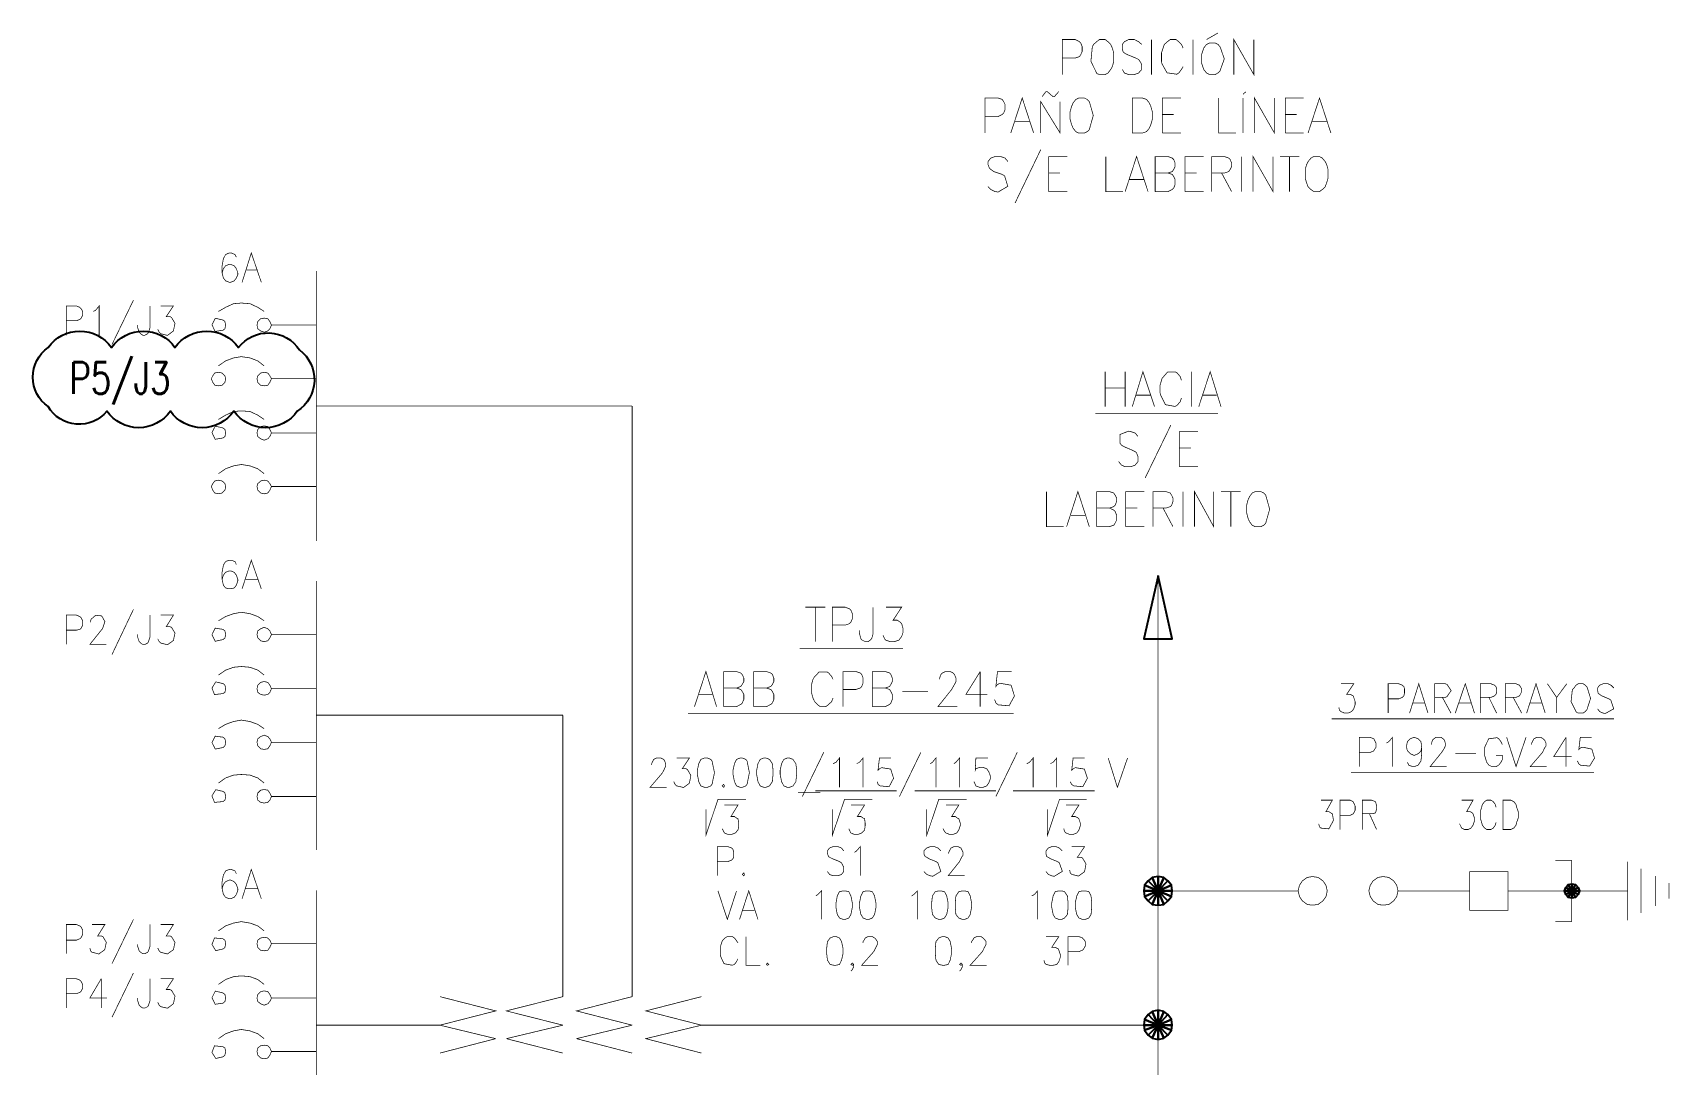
# Model space of a CAD drawing. Header units: millimetres. Extents: x -1355 to 3509, y -1443 to -567.
# Drawn here: x 2735 to 2838.2, y -639.2 to -574.1 of the extents above; entities that cross this region are included whole.
import ezdxf
from ezdxf.enums import TextEntityAlignment as Align

# ---------------------------------------------------------------- set-up
doc = ezdxf.new("R2010")
doc.units = ezdxf.units.MM
doc.styles.add('Romans_0.85', font='romans.shx', dxfattribs={"width": 0.85})

msp = doc.modelspace()

# ---------------------------------------------------------------- linework, layer by layer
at = {"color": 0, "const_width": 0.045}
for points in [[(2799.92, -576.78), (2799.92, -574.57), (2800.73, -574.57), (2801, -574.71), (2801.08, -574.79), (2801.17, -575.02), (2801.17, -575.33), (2801.08, -575.52), (2801, -575.65), (2800.73, -575.74), (2799.92, -575.74)], [(2804.92, -574.88), (2804.73, -574.71), (2804.46, -574.57), (2804.1, -574.57), (2803.83, -574.71), (2803.7, -574.88), (2803.7, -575.11), (2803.74, -575.33), (2803.83, -575.42), (2804.01, -575.52), (2804.55, -575.74), (2804.73, -575.83), (2804.82, -575.96), (2804.92, -576.14), (2804.92, -576.46), (2804.73, -576.68), (2804.46, -576.78), (2804.1, -576.78), (2803.83, -576.68), (2803.7, -576.46)], [(2805.54, -574.57), (2805.54, -576.78)], [(2807.53, -575.11), (2807.43, -574.88), (2807.26, -574.71), (2807.08, -574.57), (2806.72, -574.57), (2806.54, -574.71), (2806.35, -574.88), (2806.27, -575.11), (2806.17, -575.42), (2806.17, -575.96), (2806.2, -576.1), (2806.52, -576.67), (2807.13, -576.76), (2807.26, -576.68), (2807.43, -576.46), (2807.53, -576.28)], [(2808.16, -574.57), (2808.16, -576.78)], [(2809.01, -574.57), (2809.73, -574.16)], [(2810.73, -576.78), (2810.73, -574.57), (2811.99, -576.78), (2811.99, -574.57)], [(2795.05, -580.47), (2795.05, -578.26), (2795.86, -578.26), (2796.13, -578.35), (2796.22, -578.49), (2796.31, -578.67), (2796.31, -578.99), (2796.22, -579.21), (2796.13, -579.3), (2795.86, -579.43), (2795.05, -579.43)], [(2796.67, -580.47), (2797.39, -578.26), (2798.11, -580.47)], [(2798.56, -580.47), (2798.56, -578.49), (2799.78, -580.47), (2799.78, -578.49)], [(2798.65, -578.17), (2798.88, -577.86), (2798.97, -577.86), (2799.33, -578.17), (2799.42, -578.17), (2799.69, -577.86)], [(2806.22, -580.47), (2806.22, -578.26), (2807.39, -578.26)], [(2809.78, -578.26), (2809.78, -580.47), (2810.86, -580.47)], [(2811.31, -578.03), (2811.49, -577.86)], [(2811.31, -578.26), (2811.31, -580.47)], [(2812.03, -580.47), (2812.03, -578.26), (2813.29, -580.47), (2813.29, -578.26)], [(2813.97, -580.47), (2813.97, -578.26), (2815.14, -578.26)], [(2815.41, -580.47), (2816.13, -578.26), (2816.85, -580.47)], [(2796.94, -579.75), (2797.84, -579.75)], [(2806.22, -579.3), (2806.94, -579.3)], [(2813.97, -579.3), (2814.69, -579.3)], [(2815.68, -579.75), (2816.58, -579.75)], [(2806.22, -580.47), (2807.39, -580.47)], [(2813.97, -580.47), (2815.14, -580.47)], [(2798.56, -581.51), (2796.94, -584.88)], [(2811.94, -584.16), (2811.94, -581.95), (2813.2, -584.16), (2813.2, -581.95)], [(2796.49, -582.27), (2796.31, -582.05), (2796.04, -581.95), (2795.68, -581.95), (2795.41, -582.05), (2795.23, -582.27), (2795.23, -582.45), (2795.32, -582.68), (2795.41, -582.76), (2795.59, -582.9), (2796.13, -583.08), (2796.28, -583.17), (2796.48, -583.83), (2795.87, -584.19), (2795.68, -584.16), (2795.41, -584.03), (2795.23, -583.85)], [(2799.06, -584.16), (2799.06, -581.95), (2800.23, -581.95)], [(2802.66, -581.95), (2802.66, -584.16), (2803.74, -584.16)], [(2803.88, -584.16), (2804.6, -581.95), (2805.32, -584.16)], [(2805.77, -584.16), (2805.77, -581.95), (2806.58, -581.95), (2806.85, -582.05), (2806.94, -582.14), (2807.03, -582.36), (2807.03, -582.59), (2806.94, -582.76), (2806.85, -582.9), (2806.58, -582.99), (2805.77, -582.99)], [(2807.66, -584.16), (2807.66, -581.95), (2808.83, -581.95)], [(2809.33, -584.16), (2809.33, -581.95), (2810.14, -581.95), (2810.41, -582.05), (2810.5, -582.14), (2810.59, -582.36), (2810.59, -582.59), (2810.5, -582.76), (2810.41, -582.9), (2810.14, -582.99), (2809.33, -582.99)], [(2811.22, -581.95), (2811.22, -584.16)], [(2813.65, -581.95), (2814.87, -581.95)], [(2814.24, -581.95), (2814.24, -584.16)], [(2799.06, -582.99), (2799.78, -582.99)], [(2804.15, -583.4), (2805.05, -583.4)], [(2806.58, -582.99), (2806.85, -583.08), (2806.94, -583.21), (2807.03, -583.4), (2807.03, -583.71), (2806.94, -583.94), (2806.85, -584.03), (2806.58, -584.16), (2805.77, -584.16)], [(2807.66, -582.99), (2808.38, -582.99)], [(2809.96, -582.99), (2810.59, -584.16)], [(2799.06, -584.16), (2800.23, -584.16)], [(2807.66, -584.16), (2808.83, -584.16)], [(2747.85, -588.3), (2747.76, -588.13), (2747.53, -588.03), (2747.4, -588.03), (2747.17, -588.13), (2747.03, -588.4), (2746.95, -588.84), (2746.95, -589.29), (2747.03, -589.61), (2747.17, -589.79), (2747.4, -589.88), (2747.49, -589.88), (2747.71, -589.79), (2747.85, -589.61), (2747.94, -589.39), (2747.94, -589.29), (2747.85, -589.02), (2747.71, -588.84), (2747.49, -588.75), (2747.4, -588.75), (2747.17, -588.84), (2747.03, -589.02), (2746.95, -589.29)], [(2748.21, -589.88), (2748.79, -588.03), (2749.42, -589.88)], [(2748.43, -589.11), (2749.2, -589.11)], [(2752.89, -606.19), (2752.89, -589.16)], [(2741.36, -591.01), (2740.01, -593.8)], [(2737.13, -593.22), (2737.13, -591.37), (2737.76, -591.37), (2737.98, -591.46), (2738.07, -591.55), (2738.16, -591.72), (2738.16, -591.95), (2738.07, -592.14), (2737.98, -592.22), (2737.76, -592.31), (2737.13, -592.31)], [(2738.84, -591.72), (2738.98, -591.64), (2739.2, -591.37), (2739.2, -593.22)], [(2742.4, -591.37), (2742.4, -592.76), (2742.31, -593.03), (2742.26, -593.12), (2742.08, -593.22), (2741.95, -593.22), (2741.81, -593.12), (2741.72, -593.03), (2741.63, -592.76), (2741.63, -592.58)], [(2743.07, -591.37), (2743.88, -591.37), (2743.43, -592.04), (2743.66, -592.04), (2743.76, -592.1), (2743.98, -592.47), (2743.88, -592.95), (2743.51, -593.23), (2743.07, -593.12), (2742.98, -593.03), (2742.89, -592.85)], [(2749.6, -591.72), (2749.2, -591.46), (2748.71, -591.23), (2748.16, -591.19), (2747.67, -591.23), (2747.17, -591.46), (2746.72, -591.72)], [(2750.06, -592.58), (2752.89, -592.58)], [(2749.6, -595.15), (2749.2, -594.84), (2748.71, -594.65), (2748.16, -594.57), (2747.67, -594.65), (2747.17, -594.84), (2746.72, -595.15)], [(2750.06, -595.96), (2752.89, -595.96)], [(2802.62, -595.52), (2802.62, -597.72)], [(2803.88, -595.52), (2803.88, -597.72)], [(2804.33, -597.72), (2805, -595.52), (2805.73, -597.72)], [(2807.43, -596.06), (2807.35, -595.83), (2807.16, -595.6), (2807.05, -595.53), (2806.55, -595.54), (2806.21, -595.94), (2806.17, -596.06), (2806.08, -596.37), (2806.08, -596.86), (2806.12, -597), (2806.42, -597.6), (2807.03, -597.71), (2807.16, -597.63), (2807.35, -597.41), (2807.43, -597.18)], [(2808.07, -595.52), (2808.07, -597.72)], [(2808.52, -597.72), (2809.24, -595.52), (2809.92, -597.72)], [(2802.62, -596.55), (2803.88, -596.55)], [(2804.55, -597), (2805.46, -597)], [(2808.79, -597), (2809.65, -597)], [(2749.6, -598.53), (2749.2, -598.26), (2748.71, -598.03), (2748.16, -597.99), (2747.67, -598.03), (2747.17, -598.26), (2746.72, -598.53)], [(2772.8, -597.68), (2752.89, -597.68)], [(2772.8, -634.93), (2772.8, -597.68)], [(2801.99, -598.17), (2809.73, -598.17)], [(2750.06, -599.38), (2752.89, -599.38)], [(2804.69, -599.61), (2804.51, -599.39), (2804.24, -599.3), (2804.09, -599.27), (2803.55, -599.48), (2803.56, -600.04), (2803.65, -600.15), (2803.79, -600.24), (2804.33, -600.47), (2804.51, -600.56), (2804.6, -600.65), (2804.69, -600.88), (2804.69, -601.19), (2804.51, -601.41), (2804.24, -601.51), (2803.88, -601.51), (2803.65, -601.41), (2803.47, -601.19)], [(2806.76, -598.89), (2805.14, -602.22)], [(2807.3, -601.51), (2807.3, -599.3), (2808.47, -599.3)], [(2807.3, -600.33), (2808.02, -600.33)], [(2749.6, -601.95), (2749.2, -601.64), (2748.71, -601.46), (2748.16, -601.37), (2747.67, -601.46), (2747.17, -601.64), (2746.72, -601.95)], [(2807.3, -601.51), (2808.47, -601.51)], [(2750.06, -602.76), (2752.89, -602.76)], [(2798.92, -603.08), (2798.92, -605.29), (2800, -605.29)], [(2800.19, -605.29), (2800.9, -603.08), (2801.62, -605.29)], [(2802.08, -605.29), (2802.08, -603.08), (2802.89, -603.08), (2803.16, -603.17), (2803.25, -603.31), (2803.34, -603.48), (2803.34, -603.71), (2803.25, -603.94), (2803.16, -604.03), (2802.89, -604.12), (2802.08, -604.12)], [(2803.92, -605.29), (2803.92, -603.08), (2805.09, -603.08)], [(2805.63, -605.29), (2805.63, -603.08), (2806.45, -603.08), (2806.72, -603.17), (2806.81, -603.31), (2806.89, -603.48), (2806.89, -603.71), (2806.81, -603.94), (2806.72, -604.03), (2806.45, -604.12), (2805.63, -604.12)], [(2807.53, -603.08), (2807.53, -605.29)], [(2808.25, -605.29), (2808.25, -603.08), (2809.46, -605.29), (2809.46, -603.08)], [(2809.92, -603.08), (2811.17, -603.08)], [(2810.54, -603.08), (2810.54, -605.29)], [(2800.46, -604.57), (2801.35, -604.57)], [(2802.89, -604.12), (2803.16, -604.25), (2803.25, -604.34), (2803.34, -604.57), (2803.34, -604.88), (2803.25, -605.06), (2803.16, -605.2), (2802.89, -605.29), (2802.08, -605.29)], [(2803.92, -604.12), (2804.65, -604.12)], [(2806.27, -604.12), (2806.89, -605.29)], [(2803.92, -605.29), (2805.09, -605.29)], [(2747.85, -607.68), (2747.76, -607.49), (2747.53, -607.41), (2747.4, -607.41), (2747.17, -607.49), (2747.03, -607.72), (2746.95, -608.17), (2746.95, -608.62), (2747.03, -608.98), (2747.17, -609.16), (2747.4, -609.21), (2747.49, -609.21), (2747.71, -609.16), (2747.85, -608.98), (2747.94, -608.71), (2747.94, -608.62), (2747.85, -608.35), (2747.71, -608.17), (2747.49, -608.08), (2747.4, -608.08), (2747.17, -608.17), (2747.03, -608.35), (2746.95, -608.62)], [(2748.21, -609.21), (2748.79, -607.41), (2749.42, -609.21)], [(2748.43, -608.62), (2749.2, -608.62)], [(2752.89, -625.69), (2752.89, -608.71)], [(2805.95, -608.4), (2805.95, -756.32)], [(2741.36, -610.51), (2740.01, -613.35)], [(2749.6, -611.23), (2749.2, -610.96), (2748.71, -610.78), (2748.16, -610.69), (2747.67, -610.78), (2747.17, -610.96), (2746.72, -611.23)], [(2783.71, -610.37), (2784.97, -610.37)], [(2784.34, -610.37), (2784.34, -612.54)], [(2785.42, -612.54), (2785.42, -610.37), (2786.23, -610.37), (2786.5, -610.47), (2786.59, -610.56), (2786.68, -610.78), (2786.68, -611.1), (2786.59, -611.32), (2786.5, -611.41), (2786.23, -611.5), (2785.42, -611.5)], [(2787.99, -610.37), (2787.99, -612.04), (2787.9, -612.36), (2787.81, -612.45), (2787.67, -612.54), (2787.49, -612.54), (2787.31, -612.45), (2787.22, -612.36), (2787.13, -612.04), (2787.13, -611.82)], [(2788.8, -610.37), (2789.79, -610.37), (2789.25, -611.19), (2789.52, -611.19), (2789.7, -611.32), (2789.79, -611.41), (2789.88, -611.73), (2789.88, -611.95), (2789.79, -612.22), (2789.61, -612.45), (2789.34, -612.54), (2789.07, -612.54), (2788.8, -612.45), (2788.71, -612.36), (2788.62, -612.14)], [(2737.13, -612.72), (2737.13, -610.87), (2737.76, -610.87), (2737.98, -610.96), (2738.07, -611.05), (2738.16, -611.23), (2738.16, -611.5), (2738.07, -611.68), (2737.98, -611.77), (2737.76, -611.82), (2737.13, -611.82)], [(2738.66, -611.32), (2738.66, -611.23), (2738.69, -611.13), (2738.98, -610.88), (2739.36, -610.92), (2739.56, -611.28), (2739.42, -611.71), (2739.33, -611.82), (2738.61, -612.72), (2739.65, -612.72)], [(2742.4, -610.87), (2742.4, -612.27), (2742.31, -612.54), (2742.26, -612.63), (2742.08, -612.72), (2741.95, -612.72), (2741.81, -612.63), (2741.72, -612.54), (2741.63, -612.27), (2741.63, -612.09)], [(2743.07, -610.87), (2743.88, -610.87), (2743.43, -611.6), (2743.66, -611.6), (2743.76, -611.64), (2743.98, -612), (2743.88, -612.47), (2743.5, -612.74), (2743.07, -612.63), (2742.98, -612.54), (2742.89, -612.36)], [(2750.06, -612.09), (2752.89, -612.09)], [(2783.35, -612.99), (2789.88, -612.99)], [(2749.6, -614.65), (2749.2, -614.34), (2748.71, -614.16), (2748.16, -614.11), (2747.67, -614.16), (2747.17, -614.34), (2746.72, -614.65)], [(2776.73, -616.64), (2777.45, -614.43), (2778.12, -616.64)], [(2778.57, -616.64), (2778.57, -614.43), (2779.38, -614.43), (2779.65, -614.52), (2779.74, -614.61), (2779.84, -614.84), (2779.84, -615.06), (2779.74, -615.24), (2779.65, -615.37), (2779.38, -615.47), (2778.57, -615.47)], [(2780.46, -616.64), (2780.46, -614.43), (2781.27, -614.43), (2781.54, -614.52), (2781.64, -614.61), (2781.73, -614.84), (2781.73, -615.06), (2781.64, -615.24), (2781.54, -615.37), (2781.27, -615.47), (2780.46, -615.47)], [(2785.46, -614.92), (2785.38, -614.75), (2785.19, -614.52), (2785.08, -614.45), (2784.59, -614.45), (2784.25, -614.82), (2784.2, -614.92), (2784.11, -615.24), (2784.11, -615.78), (2784.2, -616.1), (2784.3, -616.32), (2784.47, -616.5), (2784.65, -616.64), (2785.01, -616.64), (2785.19, -616.5), (2785.38, -616.32), (2785.46, -616.1)], [(2786.1, -616.64), (2786.1, -614.43), (2786.91, -614.43), (2787.18, -614.52), (2787.27, -614.61), (2787.36, -614.84), (2787.36, -615.15), (2787.27, -615.37), (2787.18, -615.47), (2786.91, -615.56), (2786.1, -615.56)], [(2787.94, -616.64), (2787.94, -614.43), (2788.76, -614.43), (2789.03, -614.52), (2789.11, -614.61), (2789.2, -614.84), (2789.2, -615.06), (2789.11, -615.24), (2789.03, -615.37), (2788.76, -615.47), (2787.94, -615.47)], [(2792.18, -614.92), (2792.18, -614.84), (2792.27, -614.61), (2792.36, -614.52), (2792.54, -614.43), (2792.85, -614.43), (2793.03, -614.52), (2793.12, -614.61), (2793.21, -614.84), (2793.21, -615.06), (2793.12, -615.24), (2792.94, -615.56), (2792.08, -616.64), (2793.3, -616.64)], [(2794.74, -614.43), (2793.84, -615.87), (2795.19, -615.87)], [(2794.74, -614.43), (2794.74, -616.64)], [(2796.73, -614.43), (2795.83, -614.43), (2795.73, -615.37), (2795.83, -615.24), (2796, -615.17), (2796.69, -615.29), (2796.9, -615.97), (2796.56, -616.59), (2795.88, -616.53), (2795.73, -616.41), (2795.65, -616.19)], [(2750.06, -615.51), (2752.89, -615.51)], [(2777, -615.87), (2777.85, -615.87)], [(2779.38, -615.47), (2779.65, -615.56), (2779.74, -615.69), (2779.84, -615.87), (2779.84, -616.19), (2779.74, -616.41), (2779.65, -616.5), (2779.38, -616.64), (2778.57, -616.64)], [(2781.27, -615.47), (2781.54, -615.56), (2781.64, -615.69), (2781.73, -615.87), (2781.73, -616.19), (2781.64, -616.41), (2781.54, -616.5), (2781.27, -616.64), (2780.46, -616.64)], [(2788.76, -615.47), (2789.03, -615.56), (2789.11, -615.69), (2789.2, -615.87), (2789.2, -616.19), (2789.11, -616.41), (2789.03, -616.5), (2788.76, -616.64), (2787.94, -616.64)], [(2789.84, -615.69), (2791.46, -615.69)], [(2817.48, -615.2), (2818.29, -615.2), (2817.84, -615.87), (2818.07, -615.87), (2818.25, -615.96), (2818.29, -616.06), (2818.38, -616.33), (2818.38, -616.51), (2818.29, -616.78), (2818.16, -616.95), (2817.93, -617.05), (2817.7, -617.05), (2817.48, -616.95), (2817.39, -616.87), (2817.35, -616.68)], [(2820.46, -617.05), (2820.46, -615.2), (2821.13, -615.2), (2821.35, -615.29), (2821.45, -615.38), (2821.49, -615.52), (2821.49, -615.79), (2821.45, -615.96), (2821.35, -616.06), (2821.13, -616.15), (2820.46, -616.15)], [(2821.81, -617.05), (2822.39, -615.2), (2822.97, -617.05)], [(2823.39, -617.05), (2823.39, -615.2), (2824.06, -615.2), (2824.17, -615.24), (2824.43, -615.63), (2824.17, -616.01), (2824.06, -616.06), (2823.39, -616.06)], [(2824.69, -617.05), (2825.32, -615.2), (2825.9, -617.05)], [(2826.27, -617.05), (2826.27, -615.2), (2826.94, -615.2), (2827.17, -615.29), (2827.26, -615.38), (2827.3, -615.52), (2827.3, -615.69), (2827.26, -615.87), (2827.17, -615.96), (2826.94, -616.06), (2826.27, -616.06)], [(2827.84, -617.05), (2827.84, -615.2), (2828.52, -615.2), (2828.74, -615.29), (2828.79, -615.38), (2828.88, -615.52), (2828.88, -615.69), (2828.79, -615.87), (2828.74, -615.96), (2828.52, -616.06), (2827.84, -616.06)], [(2829.19, -617.05), (2829.78, -615.2), (2830.36, -617.05)], [(2830.5, -615.2), (2831.08, -616.06), (2831.08, -617.05)], [(2831.72, -615.2), (2831.08, -616.06)], [(2834.69, -615.47), (2834.51, -615.29), (2834.33, -615.2), (2834.01, -615.2), (2833.79, -615.29), (2833.66, -615.47), (2833.66, -615.6), (2833.7, -615.79), (2833.79, -615.87), (2833.93, -615.96), (2834.37, -616.15), (2834.49, -616.22), (2834.68, -616.78), (2834.16, -617.07), (2834.01, -617.05), (2833.79, -616.95), (2833.66, -616.78)], [(2822.03, -616.41), (2822.75, -616.41)], [(2823.88, -616.06), (2824.42, -617.05)], [(2824.92, -616.41), (2825.68, -616.41)], [(2826.81, -616.06), (2827.3, -617.05)], [(2828.34, -616.06), (2828.88, -617.05)], [(2829.37, -616.41), (2830.14, -616.41)], [(2749.6, -618.03), (2749.2, -617.76), (2748.71, -617.58), (2748.16, -617.49), (2747.67, -617.58), (2747.17, -617.76), (2746.72, -618.03)], [(2768.43, -617.18), (2752.89, -617.18)], [(2768.43, -634.93), (2768.43, -617.18)], [(2776.32, -617.09), (2796.86, -617.09)], [(2816.89, -617.41), (2834.69, -617.41)], [(2750.06, -618.89), (2752.89, -618.89)], [(2818.65, -620.42), (2818.65, -618.58), (2819.33, -618.58), (2819.55, -618.67), (2819.6, -618.75), (2819.69, -618.94), (2819.69, -619.21), (2819.6, -619.34), (2819.55, -619.43), (2819.33, -619.53), (2818.65, -619.53)], [(2820.36, -618.94), (2820.5, -618.85), (2820.73, -618.58), (2820.73, -620.42)], [(2822.57, -619.21), (2822.53, -619.43), (2822.35, -619.61), (2822.12, -619.71), (2822.08, -619.71), (2821.85, -619.61), (2821.67, -619.43), (2821.62, -619.21), (2821.62, -619.12), (2821.67, -618.85), (2821.85, -618.67), (2822.08, -618.58), (2822.12, -618.58), (2822.35, -618.67), (2822.53, -618.85), (2822.57, -619.21), (2822.57, -619.61), (2822.53, -620.06), (2822.35, -620.33), (2822.12, -620.42), (2821.99, -620.42), (2821.76, -620.33), (2821.67, -620.15)], [(2823.2, -619.03), (2823.2, -618.94), (2823.25, -618.75), (2823.34, -618.67), (2823.47, -618.58), (2823.79, -618.58), (2823.93, -618.67), (2824.01, -618.75), (2824.06, -618.94), (2824.06, -619.12), (2824.01, -619.25), (2823.83, -619.53), (2823.11, -620.42), (2824.15, -620.42)], [(2827.66, -619.03), (2827.57, -618.85), (2827.43, -618.67), (2827.32, -618.6), (2826.8, -618.67), (2826.57, -619.14), (2826.54, -619.25), (2826.54, -619.71), (2826.62, -619.98), (2826.67, -620.15), (2826.81, -620.33), (2826.99, -620.42), (2827.26, -620.42), (2827.43, -620.33), (2827.57, -620.15), (2827.66, -619.98), (2827.66, -619.71), (2827.26, -619.71)], [(2827.93, -618.58), (2828.52, -620.42), (2829.15, -618.58)], [(2829.51, -619.03), (2829.51, -618.94), (2829.6, -618.75), (2829.65, -618.67), (2829.82, -618.58), (2830.09, -618.58), (2830.23, -618.67), (2830.32, -618.75), (2830.41, -618.94), (2830.41, -619.12), (2830.32, -619.25), (2830.19, -619.53), (2829.42, -620.42), (2830.46, -620.42)], [(2831.67, -618.58), (2830.9, -619.79), (2832.03, -619.79)], [(2831.67, -618.58), (2831.67, -620.42)], [(2833.29, -618.58), (2832.57, -618.58), (2832.48, -619.34), (2832.57, -619.25), (2832.73, -619.2), (2833.3, -619.32), (2833.47, -619.89), (2833.16, -620.39), (2832.6, -620.34), (2832.48, -620.25), (2832.39, -620.06)], [(2774.03, -620.33), (2774.03, -620.24), (2774.11, -620.06), (2774.16, -619.97), (2774.34, -619.88), (2774.61, -619.88), (2774.79, -619.97), (2774.84, -620.06), (2774.92, -620.24), (2774.92, -620.37), (2774.84, -620.56), (2774.7, -620.83), (2773.93, -621.73), (2774.97, -621.73)], [(2775.6, -619.88), (2776.41, -619.88), (2775.96, -620.56), (2776.19, -620.56), (2776.29, -620.61), (2776.5, -620.98), (2776.41, -621.47), (2776.04, -621.74), (2775.61, -621.64), (2775.51, -621.55), (2775.42, -621.37)], [(2784.88, -619.52), (2783.53, -622.31)], [(2785.46, -620.24), (2785.65, -620.15), (2785.87, -619.88), (2785.87, -621.73)], [(2786.95, -620.24), (2787.13, -620.15), (2787.36, -619.88), (2787.36, -621.73)], [(2789.11, -619.88), (2788.39, -619.88), (2788.3, -620.65), (2788.39, -620.56), (2788.53, -620.49), (2789.1, -620.58), (2789.28, -621.16), (2789, -621.69), (2788.43, -621.64), (2788.3, -621.55), (2788.26, -621.37)], [(2791, -619.52), (2789.65, -622.31)], [(2791.59, -620.24), (2791.73, -620.15), (2791.95, -619.88), (2791.95, -621.73)], [(2793.08, -620.24), (2793.21, -620.15), (2793.44, -619.88), (2793.44, -621.73)], [(2795.24, -619.88), (2794.47, -619.88), (2794.43, -620.65), (2794.47, -620.56), (2794.7, -620.47), (2794.92, -620.47), (2795.15, -620.56), (2795.28, -620.74), (2795.38, -621.01), (2795.38, -621.19), (2795.28, -621.46), (2795.15, -621.64), (2794.92, -621.73), (2794.7, -621.73), (2794.47, -621.64), (2794.43, -621.55), (2794.34, -621.37)], [(2797.08, -619.52), (2795.73, -622.31)], [(2797.67, -620.24), (2797.85, -620.15), (2798.08, -619.88), (2798.08, -621.73)], [(2799.16, -620.24), (2799.34, -620.15), (2799.57, -619.88), (2799.57, -621.73)], [(2801.32, -619.88), (2800.6, -619.88), (2800.51, -620.65), (2800.6, -620.56), (2800.74, -620.49), (2801.31, -620.58), (2801.5, -621.16), (2801.21, -621.69), (2800.64, -621.64), (2800.51, -621.55), (2800.42, -621.37)], [(2802.81, -619.88), (2803.39, -621.73), (2804.03, -619.88)], [(2824.69, -619.61), (2826, -619.61)], [(2749.6, -621.46), (2749.2, -621.14), (2748.71, -620.96), (2748.16, -620.92), (2747.67, -620.96), (2747.17, -621.14), (2746.72, -621.46)], [(2818.11, -620.79), (2833.43, -620.79)], [(2784.66, -622.04), (2783.26, -622.04)], [(2784.34, -621.95), (2789.47, -621.95)], [(2790.6, -621.95), (2795.73, -621.95)], [(2796.81, -621.95), (2801.95, -621.95)], [(2750.06, -622.31), (2752.89, -622.31)], [(2777.45, -623.12), (2777.45, -624.75), (2778.21, -622.49), (2779.97, -622.49)], [(2778.62, -622.85), (2779.47, -622.85), (2779.03, -623.57), (2779.25, -623.57), (2779.38, -623.67), (2779.47, -623.71), (2779.52, -623.98), (2779.52, -624.16), (2779.47, -624.43), (2779.3, -624.61), (2779.07, -624.7), (2778.84, -624.7), (2778.62, -624.61), (2778.57, -624.52), (2778.48, -624.34)], [(2785.42, -623.12), (2785.42, -624.75), (2786.19, -622.49), (2787.94, -622.49)], [(2786.59, -622.85), (2787.45, -622.85), (2787, -623.57), (2787.22, -623.57), (2787.36, -623.67), (2787.45, -623.71), (2787.49, -623.98), (2787.49, -624.16), (2787.45, -624.43), (2787.27, -624.61), (2787.04, -624.7), (2786.81, -624.7), (2786.59, -624.61), (2786.54, -624.52), (2786.46, -624.34)], [(2791.37, -623.12), (2791.37, -624.75), (2792.13, -622.49), (2793.89, -622.49)], [(2792.58, -622.85), (2793.39, -622.85), (2792.94, -623.57), (2793.17, -623.57), (2793.3, -623.67), (2793.39, -623.71), (2793.48, -623.98), (2793.48, -624.16), (2793.39, -624.43), (2793.26, -624.61), (2793.03, -624.7), (2792.81, -624.7), (2792.58, -624.61), (2792.49, -624.52), (2792.4, -624.34)], [(2798.98, -623.12), (2798.98, -624.75), (2799.74, -622.49), (2801.46, -622.49)], [(2800.15, -622.85), (2800.96, -622.85), (2800.51, -623.57), (2800.73, -623.57), (2800.92, -623.67), (2800.96, -623.71), (2801.05, -623.98), (2801.05, -624.16), (2800.96, -624.43), (2800.83, -624.61), (2800.6, -624.7), (2800.38, -624.7), (2800.15, -624.61), (2800.06, -624.52), (2800.01, -624.34)], [(2816.22, -622.54), (2816.94, -622.54), (2816.54, -623.26), (2816.72, -623.26), (2816.85, -623.35), (2816.94, -623.4), (2816.99, -623.67), (2817.01, -623.82), (2816.72, -624.35), (2816.21, -624.3), (2816.13, -624.21), (2816.08, -624.03)], [(2817.43, -624.39), (2817.43, -622.54), (2818.07, -622.54), (2818.25, -622.63), (2818.29, -622.72), (2818.38, -622.91), (2818.38, -623.17), (2818.29, -623.35), (2818.25, -623.4), (2818.07, -623.49), (2817.43, -623.49)], [(2818.83, -624.39), (2818.83, -622.54), (2819.42, -622.54), (2819.65, -622.63), (2819.69, -622.72), (2819.73, -622.91), (2819.73, -623.08), (2819.69, -623.26), (2819.65, -623.35), (2819.42, -623.4), (2818.83, -623.4)], [(2825.09, -622.54), (2825.81, -622.54), (2825.41, -623.26), (2825.63, -623.26), (2825.77, -623.35), (2825.81, -623.4), (2825.9, -623.67), (2825.9, -623.85), (2825.81, -624.12), (2825.68, -624.3), (2825.5, -624.39), (2825.28, -624.39), (2825.09, -624.3), (2825.05, -624.21), (2824.96, -624.03)], [(2827.26, -622.99), (2827.21, -622.81), (2827.08, -622.63), (2826.94, -622.54), (2826.67, -622.54), (2826.54, -622.63), (2826.4, -622.81), (2826.35, -622.99), (2826.27, -623.26), (2826.27, -623.67), (2826.35, -623.94), (2826.4, -624.12), (2826.54, -624.3), (2826.67, -624.39), (2826.94, -624.39), (2827.08, -624.3), (2827.21, -624.12), (2827.26, -623.94)], [(2819.28, -623.4), (2819.73, -624.39)], [(2778.17, -627.31), (2778.17, -625.47), (2778.84, -625.47), (2779.07, -625.56), (2779.16, -625.65), (2779.2, -625.83), (2779.2, -626.1), (2779.16, -626.23), (2779.07, -626.32), (2778.84, -626.41), (2778.17, -626.41)], [(2786.14, -625.74), (2786, -625.56), (2785.78, -625.47), (2785.46, -625.47), (2785.24, -625.56), (2785.11, -625.74), (2785.11, -625.92), (2785.19, -626.1), (2785.24, -626.14), (2785.42, -626.23), (2785.87, -626.41), (2786, -626.5), (2786.05, -626.6), (2786.14, -626.77), (2786.14, -627.04), (2786, -627.22), (2785.78, -627.31), (2785.46, -627.31), (2785.24, -627.22), (2785.11, -627.04)], [(2786.81, -625.83), (2786.95, -625.74), (2787.18, -625.47), (2787.18, -627.31)], [(2792.27, -625.74), (2792.08, -625.56), (2791.86, -625.47), (2791.59, -625.47), (2791.37, -625.56), (2791.19, -625.74), (2791.19, -625.92), (2791.27, -626.1), (2791.37, -626.14), (2791.5, -626.23), (2791.95, -626.41), (2792.07, -626.49), (2792.26, -627.03), (2791.75, -627.34), (2791.59, -627.31), (2791.37, -627.22), (2791.19, -627.04)], [(2792.76, -625.92), (2792.76, -625.83), (2792.85, -625.65), (2792.9, -625.56), (2793.08, -625.47), (2793.35, -625.47), (2793.53, -625.56), (2793.57, -625.65), (2793.66, -625.83), (2793.66, -626.01), (2793.57, -626.14), (2793.44, -626.41), (2792.72, -627.31), (2793.76, -627.31)], [(2799.92, -625.74), (2799.74, -625.56), (2799.52, -625.47), (2799.25, -625.47), (2799.03, -625.56), (2798.89, -625.74), (2798.89, -625.92), (2798.93, -626.1), (2799.03, -626.14), (2799.16, -626.23), (2799.61, -626.41), (2799.73, -626.49), (2799.92, -627.03), (2799.41, -627.34), (2799.25, -627.31), (2799.03, -627.22), (2798.89, -627.04)], [(2800.51, -625.47), (2801.32, -625.47), (2800.87, -626.14), (2801.1, -626.14), (2801.2, -626.2), (2801.41, -626.56), (2801.32, -627.05), (2800.94, -627.33), (2800.52, -627.22), (2800.42, -627.13), (2800.38, -626.95)], [(2747.85, -627.18), (2747.76, -627), (2747.53, -626.91), (2747.4, -626.91), (2747.17, -627), (2747.03, -627.27), (2746.95, -627.68), (2746.95, -628.12), (2747.03, -628.48), (2747.17, -628.67), (2747.4, -628.75), (2747.49, -628.75), (2747.71, -628.67), (2747.85, -628.48), (2747.94, -628.22), (2747.94, -628.12), (2747.85, -627.85), (2747.71, -627.68), (2747.49, -627.58), (2747.4, -627.58), (2747.17, -627.68), (2747.03, -627.85), (2746.95, -628.12)], [(2748.21, -628.75), (2748.79, -626.91), (2749.42, -628.75)], [(2832.03, -626.33), (2831, -626.33)], [(2832.03, -626.33), (2832.03, -630.2)], [(2835.55, -630.11), (2835.55, -626.41)], [(2836.4, -629.66), (2836.4, -626.87)], [(2748.43, -628.12), (2749.2, -628.12)], [(2752.89, -645.2), (2752.89, -628.22)], [(2778.21, -628.26), (2778.8, -630.06), (2779.38, -628.26)], [(2779.57, -630.06), (2780.15, -628.26), (2780.73, -630.06)], [(2784.38, -628.58), (2784.52, -628.48), (2784.74, -628.26), (2784.74, -630.06)], [(2790.42, -628.58), (2790.56, -628.48), (2790.78, -628.26), (2790.78, -630.06)], [(2797.99, -628.58), (2798.17, -628.48), (2798.35, -628.26), (2798.35, -630.06)], [(2805.95, -628.26), (2814.78, -628.26)], [(2821.08, -628.26), (2825.59, -628.26)], [(2828.02, -628.26), (2835.55, -628.26)], [(2837.3, -629.21), (2837.3, -627.32)], [(2838.16, -628.76), (2838.16, -627.76)], [(2737.13, -632.22), (2737.13, -630.38), (2737.76, -630.38), (2737.98, -630.47), (2738.07, -630.56), (2738.16, -630.74), (2738.16, -631.01), (2738.07, -631.19), (2737.98, -631.28), (2737.76, -631.37), (2737.13, -631.37)], [(2738.75, -630.38), (2739.56, -630.38), (2739.11, -631.1), (2739.33, -631.1), (2739.44, -631.15), (2739.65, -631.51), (2739.55, -631.97), (2739.18, -632.24), (2738.75, -632.13), (2738.66, -632.04), (2738.61, -631.86)], [(2741.36, -630.06), (2740.01, -632.85)], [(2742.4, -630.38), (2742.4, -631.77), (2742.31, -632.04), (2742.26, -632.13), (2742.08, -632.22), (2741.95, -632.22), (2741.81, -632.13), (2741.72, -632.04), (2741.63, -631.77), (2741.63, -631.64)], [(2743.07, -630.38), (2743.88, -630.38), (2743.43, -631.1), (2743.66, -631.1), (2743.76, -631.15), (2743.98, -631.51), (2743.88, -631.97), (2743.5, -632.24), (2743.07, -632.13), (2742.98, -632.04), (2742.89, -631.86)], [(2749.6, -630.78), (2749.2, -630.47), (2748.71, -630.29), (2748.16, -630.2), (2747.67, -630.29), (2747.17, -630.47), (2746.72, -630.78)], [(2779.74, -629.48), (2780.51, -629.48)], [(2832.03, -630.2), (2831, -630.2)], [(2779.47, -631.55), (2779.38, -631.41), (2779.25, -631.23), (2779.11, -631.14), (2778.8, -631.14), (2778.66, -631.23), (2778.48, -631.41), (2778.35, -631.82), (2778.35, -632.27), (2778.38, -632.4), (2778.59, -632.85), (2779.1, -632.95), (2779.25, -632.9), (2779.38, -632.72), (2779.47, -632.54)], [(2779.97, -631.14), (2779.97, -632.95), (2780.87, -632.95)], [(2787.36, -631.55), (2787.36, -631.46), (2787.45, -631.32), (2787.49, -631.23), (2787.67, -631.14), (2787.94, -631.14), (2788.08, -631.23), (2788.17, -631.32), (2788.26, -631.46), (2788.26, -631.64), (2788.17, -631.82), (2788.03, -632.09), (2787.27, -632.95), (2788.3, -632.95)], [(2794.2, -631.55), (2794.2, -631.46), (2794.3, -631.32), (2794.34, -631.23), (2794.52, -631.14), (2794.79, -631.14), (2794.92, -631.23), (2795.01, -631.32), (2795.11, -631.46), (2795.11, -631.64), (2795.01, -631.82), (2794.88, -632.09), (2794.11, -632.95), (2795.15, -632.95)], [(2798.89, -631.14), (2799.7, -631.14), (2799.25, -631.82), (2799.47, -631.82), (2799.65, -631.91), (2799.7, -632), (2799.79, -632.27), (2799.79, -632.45), (2799.7, -632.72), (2799.57, -632.9), (2799.34, -632.95), (2799.11, -632.95), (2798.89, -632.9), (2798.8, -632.81), (2798.76, -632.63)], [(2800.28, -632.95), (2800.28, -631.14), (2800.96, -631.14), (2801.19, -631.23), (2801.27, -631.32), (2801.37, -631.46), (2801.37, -631.73), (2801.27, -631.91), (2801.19, -632), (2800.96, -632.09), (2800.28, -632.09)], [(2750.06, -631.59), (2752.89, -631.59)], [(2741.36, -633.44), (2740.01, -636.23)], [(2786.77, -632.9), (2786.68, -632.95), (2786.59, -632.9), (2786.68, -632.81), (2786.77, -632.9), (2786.77, -633.04), (2786.68, -633.22), (2786.59, -633.31)], [(2793.62, -632.9), (2793.53, -632.95), (2793.44, -632.9), (2793.53, -632.81), (2793.62, -632.9), (2793.62, -633.04), (2793.53, -633.22), (2793.44, -633.31)], [(2737.13, -635.65), (2737.13, -633.8), (2737.76, -633.8), (2737.98, -633.89), (2738.07, -633.98), (2738.16, -634.16), (2738.16, -634.39), (2738.07, -634.57), (2737.98, -634.66), (2737.76, -634.75), (2737.13, -634.75)], [(2739.33, -633.8), (2738.61, -635.02), (2739.69, -635.02)], [(2739.33, -633.8), (2739.33, -635.65)], [(2742.4, -633.8), (2742.4, -635.2), (2742.31, -635.47), (2742.26, -635.56), (2742.08, -635.65), (2741.95, -635.65), (2741.81, -635.56), (2741.72, -635.47), (2741.63, -635.2), (2741.63, -635.02)], [(2743.07, -633.8), (2743.88, -633.8), (2743.43, -634.48), (2743.66, -634.48), (2743.76, -634.53), (2743.98, -634.9), (2743.88, -635.38), (2743.51, -635.66), (2743.07, -635.56), (2742.98, -635.47), (2742.89, -635.29)], [(2749.6, -634.16), (2749.2, -633.85), (2748.71, -633.67), (2748.16, -633.62), (2747.67, -633.67), (2747.17, -633.85), (2746.72, -634.16)], [(2750.06, -635.02), (2752.89, -635.02)], [(2760.68, -636.73), (2764.2, -635.83), (2760.68, -634.93)], [(2768.43, -634.93), (2764.87, -635.83), (2768.43, -636.73)], [(2772.8, -636.73), (2769.29, -635.83), (2772.8, -634.93)], [(2777.17, -636.73), (2773.66, -635.83), (2777.17, -634.93)], [(2749.6, -637.58), (2749.2, -637.27), (2748.71, -637.09), (2748.16, -637), (2747.67, -637.09), (2747.17, -637.27), (2746.72, -637.58)], [(2760.68, -636.73), (2752.89, -636.73)], [(2764.2, -637.58), (2760.68, -636.73)], [(2760.68, -638.49), (2764.2, -637.58)], [(2764.87, -637.58), (2768.43, -636.73)], [(2768.43, -638.49), (2764.87, -637.58)], [(2769.29, -637.58), (2772.8, -636.73)], [(2772.8, -638.49), (2769.29, -637.58)], [(2777.17, -636.73), (2773.66, -637.58), (2777.17, -638.49)], [(2805.95, -636.73), (2777.17, -636.73)], [(2750.06, -638.39), (2752.89, -638.39)]]:
    msp.add_lwpolyline(points, dxfattribs=at)
for points in [[(2802.26, -574.57), (2802.08, -574.71), (2801.89, -574.88), (2801.81, -575.02), (2801.72, -575.95), (2802.1, -576.72), (2802.26, -576.78), (2802.62, -576.78), (2802.8, -576.68), (2802.97, -576.46), (2803.07, -576.28), (2803.16, -575.96), (2803.16, -575.42), (2803.07, -575.11), (2802.97, -574.88), (2802.8, -574.71), (2802.62, -574.57), (2802.26, -574.57)], [(2809.19, -574.79), (2809.01, -574.88), (2808.83, -575.11), (2808.7, -575.52), (2808.7, -576.06), (2808.83, -576.46), (2809.01, -576.68), (2809.19, -576.78), (2809.55, -576.78), (2809.73, -576.68), (2809.86, -576.55), (2810.13, -575.79), (2809.86, -575.02), (2809.73, -574.88), (2809.55, -574.79), (2809.19, -574.79)], [(2800.95, -578.26), (2800.77, -578.35), (2800.59, -578.58), (2800.5, -578.8), (2800.41, -579.12), (2800.41, -579.61), (2800.5, -579.93), (2800.59, -580.15), (2800.77, -580.38), (2800.95, -580.47), (2801.31, -580.47), (2801.49, -580.38), (2801.62, -580.25), (2801.87, -579.36), (2801.62, -578.48), (2801.49, -578.35), (2801.31, -578.26), (2800.95, -578.26)], [(2804.33, -580.47), (2804.33, -578.26), (2804.96, -578.26), (2805.23, -578.35), (2805.41, -578.58), (2805.5, -578.8), (2805.59, -579.12), (2805.59, -579.61), (2805.5, -579.93), (2805.41, -580.15), (2805.23, -580.38), (2804.96, -580.47), (2804.33, -580.47)], [(2815.77, -581.95), (2815.59, -582.05), (2815.41, -582.27), (2815.32, -582.45), (2815.23, -582.76), (2815.23, -583.31), (2815.32, -583.62), (2815.41, -583.85), (2815.59, -584.03), (2815.77, -584.16), (2816.13, -584.16), (2816.31, -584.03), (2816.49, -583.85), (2816.58, -583.62), (2816.67, -583.31), (2816.67, -582.76), (2816.58, -582.45), (2816.49, -582.27), (2816.31, -582.05), (2816.13, -581.95), (2815.77, -581.95)], [(2747.17, -592.58), (2747.13, -592.36), (2747.01, -592.26), (2746.52, -592.15), (2746.31, -592.56), (2746.51, -592.98), (2747.01, -592.9), (2747.13, -592.81), (2747.17, -592.58)], [(2750.06, -592.58), (2749.96, -592.36), (2749.83, -592.18), (2749.6, -592.14), (2749.38, -592.18), (2749.2, -592.36), (2749.15, -592.58), (2749.2, -592.81), (2749.38, -592.95), (2749.6, -593.03), (2749.83, -592.95), (2749.96, -592.81), (2750.06, -592.58)], [(2747.17, -595.96), (2747.13, -595.78), (2746.95, -595.6), (2746.72, -595.56), (2746.49, -595.6), (2746.36, -595.78), (2746.27, -595.96), (2746.36, -596.19), (2746.49, -596.37), (2746.72, -596.41), (2746.95, -596.37), (2747.13, -596.19), (2747.17, -595.96)], [(2750.06, -595.96), (2749.96, -595.78), (2749.83, -595.6), (2749.6, -595.56), (2749.38, -595.6), (2749.2, -595.78), (2749.15, -595.96), (2749.2, -596.19), (2749.38, -596.37), (2749.6, -596.41), (2749.83, -596.37), (2749.96, -596.19), (2750.06, -595.96)], [(2747.17, -599.38), (2747.13, -599.16), (2747.01, -599.07), (2746.52, -598.95), (2746.31, -599.36), (2746.51, -599.78), (2747.01, -599.7), (2747.13, -599.61), (2747.17, -599.38)], [(2750.06, -599.38), (2749.96, -599.16), (2749.83, -598.98), (2749.6, -598.94), (2749.38, -598.98), (2749.2, -599.16), (2749.15, -599.38), (2749.2, -599.61), (2749.38, -599.75), (2749.6, -599.84), (2749.83, -599.75), (2749.96, -599.61), (2750.06, -599.38)], [(2747.17, -602.76), (2747.13, -602.58), (2746.95, -602.41), (2746.72, -602.36), (2746.49, -602.41), (2746.36, -602.58), (2746.27, -602.76), (2746.36, -602.99), (2746.49, -603.17), (2746.72, -603.22), (2746.95, -603.17), (2747.13, -602.99), (2747.17, -602.76)], [(2750.06, -602.76), (2749.96, -602.58), (2749.83, -602.41), (2749.6, -602.36), (2749.38, -602.41), (2749.2, -602.58), (2749.15, -602.76), (2749.2, -602.99), (2749.38, -603.17), (2749.6, -603.22), (2749.83, -603.17), (2749.96, -602.99), (2750.06, -602.76)], [(2812.08, -603.08), (2811.89, -603.17), (2811.72, -603.4), (2811.62, -603.62), (2811.54, -603.94), (2811.54, -604.43), (2811.62, -604.75), (2811.72, -604.98), (2811.89, -605.2), (2812.08, -605.29), (2812.43, -605.29), (2812.62, -605.2), (2812.74, -605.07), (2812.99, -604.19), (2812.74, -603.3), (2812.62, -603.17), (2812.43, -603.08), (2812.08, -603.08)], [(2805.05, -612.36), (2806.85, -612.36), (2805.95, -608.4), (2805.05, -612.36)], [(2747.17, -612.09), (2747.13, -611.87), (2747.01, -611.77), (2746.51, -611.69), (2746.31, -612.11), (2746.52, -612.52), (2747.01, -612.41), (2747.13, -612.31), (2747.17, -612.09)], [(2750.06, -612.09), (2749.96, -611.87), (2749.83, -611.73), (2749.6, -611.64), (2749.38, -611.73), (2749.2, -611.87), (2749.15, -612.09), (2749.2, -612.31), (2749.38, -612.49), (2749.6, -612.54), (2749.83, -612.49), (2749.96, -612.31), (2750.06, -612.09)], [(2747.17, -615.51), (2747.13, -615.29), (2747.02, -615.19), (2746.55, -615.08), (2746.31, -615.47), (2746.47, -615.88), (2747, -615.82), (2747.13, -615.74), (2747.17, -615.51)], [(2750.06, -615.51), (2749.96, -615.29), (2749.83, -615.11), (2749.6, -615.06), (2749.38, -615.11), (2749.2, -615.29), (2749.15, -615.51), (2749.2, -615.74), (2749.38, -615.87), (2749.6, -615.92), (2749.83, -615.87), (2749.96, -615.74), (2750.06, -615.51)], [(2832.44, -615.2), (2832.3, -615.29), (2832.17, -615.47), (2832.07, -615.58), (2831.99, -616.32), (2832.32, -616.99), (2832.44, -617.05), (2832.75, -617.05), (2832.89, -616.95), (2832.99, -616.84), (2833.22, -616.12), (2833, -615.41), (2832.89, -615.29), (2832.75, -615.2), (2832.44, -615.2)], [(2747.17, -618.89), (2747.13, -618.67), (2747.01, -618.57), (2746.51, -618.5), (2746.31, -618.91), (2746.52, -619.32), (2747.01, -619.22), (2747.13, -619.11), (2747.17, -618.89)], [(2750.06, -618.89), (2749.96, -618.67), (2749.83, -618.53), (2749.6, -618.44), (2749.38, -618.53), (2749.2, -618.67), (2749.15, -618.89), (2749.2, -619.11), (2749.38, -619.3), (2749.6, -619.34), (2749.83, -619.3), (2749.96, -619.11), (2750.06, -618.89)], [(2777.36, -619.88), (2777.13, -619.97), (2777, -620.24), (2776.91, -620.65), (2776.91, -620.92), (2777, -621.37), (2777.13, -621.64), (2777.36, -621.73), (2777.54, -621.73), (2777.76, -621.64), (2777.84, -621.52), (2777.99, -620.81), (2777.84, -620.09), (2777.76, -619.97), (2777.54, -619.88), (2777.36, -619.88)], [(2779.61, -619.88), (2779.38, -619.97), (2779.25, -620.24), (2779.16, -620.65), (2779.16, -620.92), (2779.25, -621.37), (2779.38, -621.64), (2779.61, -621.73), (2779.74, -621.73), (2779.97, -621.64), (2780.05, -621.52), (2780.19, -620.81), (2780.05, -620.09), (2779.97, -619.97), (2779.74, -619.88), (2779.61, -619.88)], [(2781.1, -619.88), (2780.87, -619.97), (2780.73, -620.24), (2780.65, -620.65), (2780.65, -620.92), (2780.73, -621.37), (2780.87, -621.64), (2781.1, -621.73), (2781.23, -621.73), (2781.46, -621.64), (2781.64, -621.37), (2781.68, -620.92), (2781.68, -620.65), (2781.64, -620.24), (2781.46, -619.97), (2781.23, -619.88), (2781.1, -619.88)], [(2782.58, -619.88), (2782.36, -619.97), (2782.22, -620.24), (2782.13, -620.65), (2782.13, -620.92), (2782.22, -621.37), (2782.36, -621.64), (2782.58, -621.73), (2782.72, -621.73), (2782.94, -621.64), (2783.12, -621.37), (2783.17, -620.92), (2783.17, -620.65), (2783.12, -620.24), (2782.94, -619.97), (2782.72, -619.88), (2782.58, -619.88)], [(2747.17, -622.31), (2747.13, -622.09), (2747.02, -621.99), (2746.55, -621.88), (2746.31, -622.27), (2746.47, -622.68), (2747, -622.63), (2747.13, -622.54), (2747.17, -622.31)], [(2750.06, -622.31), (2749.96, -622.09), (2749.83, -621.91), (2749.6, -621.87), (2749.38, -621.91), (2749.2, -622.09), (2749.15, -622.31), (2749.2, -622.54), (2749.38, -622.68), (2749.6, -622.72), (2749.83, -622.68), (2749.96, -622.54), (2750.06, -622.31)], [(2778.57, -621.55), (2778.48, -621.64), (2778.57, -621.73), (2778.62, -621.64), (2778.57, -621.55)], [(2827.7, -624.39), (2827.7, -622.54), (2828.2, -622.54), (2828.38, -622.63), (2828.52, -622.81), (2828.56, -622.99), (2828.66, -623.26), (2828.66, -623.67), (2828.56, -623.94), (2828.52, -624.12), (2828.38, -624.3), (2828.2, -624.39), (2827.7, -624.39)], [(2779.84, -627.13), (2779.74, -627.22), (2779.84, -627.31), (2779.88, -627.22), (2779.84, -627.13)], [(2828.02, -627.05), (2828.02, -629.48), (2825.59, -629.48), (2825.59, -627.05), (2828.02, -627.05)], [(2786.1, -628.26), (2785.87, -628.31), (2785.73, -628.58), (2785.65, -629.03), (2785.65, -629.3), (2785.73, -629.75), (2785.87, -629.97), (2786.1, -630.06), (2786.23, -630.06), (2786.46, -629.97), (2786.59, -629.75), (2786.68, -629.3), (2786.68, -629.03), (2786.59, -628.58), (2786.46, -628.31), (2786.23, -628.26), (2786.1, -628.26)], [(2787.58, -628.26), (2787.36, -628.31), (2787.22, -628.58), (2787.13, -629.03), (2787.13, -629.3), (2787.22, -629.75), (2787.36, -629.97), (2787.58, -630.06), (2787.72, -630.06), (2787.94, -629.97), (2788.08, -629.75), (2788.17, -629.3), (2788.17, -629.03), (2788.08, -628.58), (2787.94, -628.31), (2787.72, -628.26), (2787.58, -628.26)], [(2792.13, -628.26), (2791.91, -628.31), (2791.73, -628.58), (2791.68, -629.03), (2791.68, -629.3), (2791.73, -629.75), (2791.91, -629.97), (2792.13, -630.06), (2792.27, -630.06), (2792.49, -629.97), (2792.63, -629.75), (2792.72, -629.3), (2792.72, -629.03), (2792.63, -628.58), (2792.49, -628.31), (2792.27, -628.26), (2792.13, -628.26)], [(2793.62, -628.26), (2793.39, -628.31), (2793.21, -628.58), (2793.17, -629.03), (2793.17, -629.3), (2793.21, -629.75), (2793.39, -629.97), (2793.62, -630.06), (2793.76, -630.06), (2793.98, -629.97), (2794.11, -629.75), (2794.2, -629.3), (2794.2, -629.03), (2794.11, -628.58), (2793.98, -628.31), (2793.76, -628.26), (2793.62, -628.26)], [(2799.7, -628.26), (2799.47, -628.31), (2799.34, -628.58), (2799.25, -629.03), (2799.25, -629.3), (2799.34, -629.75), (2799.47, -629.97), (2799.7, -630.06), (2799.88, -630.06), (2800.06, -629.97), (2800.24, -629.75), (2800.28, -629.3), (2800.28, -629.03), (2800.24, -628.58), (2800.06, -628.31), (2799.88, -628.26), (2799.7, -628.26)], [(2801.19, -628.26), (2800.96, -628.31), (2800.83, -628.58), (2800.73, -629.03), (2800.73, -629.3), (2800.83, -629.75), (2800.96, -629.97), (2801.19, -630.06), (2801.37, -630.06), (2801.59, -629.97), (2801.73, -629.75), (2801.77, -629.3), (2801.77, -629.03), (2801.73, -628.58), (2801.59, -628.31), (2801.37, -628.26), (2801.19, -628.26)], [(2814.78, -628.26), (2814.87, -627.91), (2815.05, -627.63), (2815.36, -627.41), (2815.68, -627.36), (2816.04, -627.41), (2816.35, -627.63), (2816.54, -627.91), (2816.62, -628.26), (2816.54, -628.62), (2816.35, -628.89), (2816.04, -629.12), (2815.68, -629.16), (2815.36, -629.12), (2815.05, -628.89), (2814.87, -628.62), (2814.78, -628.26)], [(2819.24, -628.26), (2819.33, -627.91), (2819.51, -627.63), (2819.82, -627.41), (2820.14, -627.36), (2820.5, -627.41), (2820.81, -627.63), (2821, -627.91), (2821.08, -628.26), (2821, -628.62), (2820.81, -628.89), (2820.5, -629.12), (2820.14, -629.16), (2819.82, -629.12), (2819.51, -628.89), (2819.33, -628.62), (2819.24, -628.26)], [(2747.17, -631.59), (2747.13, -631.37), (2747, -631.28), (2746.47, -631.23), (2746.31, -631.64), (2746.55, -632.03), (2747.02, -631.92), (2747.13, -631.82), (2747.17, -631.59)], [(2750.06, -631.59), (2749.96, -631.37), (2749.83, -631.23), (2749.6, -631.19), (2749.38, -631.23), (2749.2, -631.37), (2749.15, -631.59), (2749.2, -631.82), (2749.38, -632), (2749.6, -632.04), (2749.83, -632), (2749.96, -631.82), (2750.06, -631.59)], [(2785.51, -631.14), (2785.28, -631.23), (2785.11, -631.46), (2785.06, -631.91), (2785.06, -632.18), (2785.11, -632.63), (2785.28, -632.9), (2785.51, -632.95), (2785.65, -632.95), (2785.87, -632.9), (2786, -632.63), (2786.1, -632.18), (2786.1, -631.91), (2786, -631.46), (2785.87, -631.23), (2785.65, -631.14), (2785.51, -631.14)], [(2792.36, -631.14), (2792.13, -631.23), (2791.95, -631.46), (2791.91, -631.91), (2791.91, -632.18), (2791.95, -632.63), (2792.13, -632.9), (2792.36, -632.95), (2792.49, -632.95), (2792.72, -632.9), (2792.85, -632.63), (2792.94, -632.18), (2792.94, -631.91), (2792.85, -631.46), (2792.72, -631.23), (2792.49, -631.14), (2792.36, -631.14)], [(2781.32, -632.81), (2781.27, -632.9), (2781.32, -632.95), (2781.41, -632.9), (2781.32, -632.81)], [(2747.17, -635.02), (2747.13, -634.79), (2747.01, -634.7), (2746.52, -634.58), (2746.31, -635), (2746.51, -635.41), (2747.01, -635.34), (2747.13, -635.24), (2747.17, -635.02)], [(2750.06, -635.02), (2749.96, -634.79), (2749.83, -634.61), (2749.6, -634.57), (2749.38, -634.61), (2749.2, -634.79), (2749.15, -635.02), (2749.2, -635.24), (2749.38, -635.38), (2749.6, -635.47), (2749.83, -635.38), (2749.96, -635.24), (2750.06, -635.02)], [(2747.17, -638.39), (2747.13, -638.17), (2747, -638.09), (2746.47, -638.03), (2746.31, -638.45), (2746.55, -638.83), (2747.02, -638.72), (2747.13, -638.62), (2747.17, -638.39)], [(2750.06, -638.39), (2749.96, -638.17), (2749.83, -638.03), (2749.6, -637.99), (2749.38, -638.03), (2749.2, -638.17), (2749.15, -638.39), (2749.2, -638.62), (2749.38, -638.8), (2749.6, -638.85), (2749.83, -638.8), (2749.96, -638.62), (2750.06, -638.39)]]:
    msp.add_lwpolyline(points, close=True, dxfattribs=at)
at = {"color": 1}
msp.add_lwpolyline([(2735.98, -594, -0.520567), (2739.98, -594, -0.520567), (2743.98, -594, -0.520567), (2747.98, -594, -0.520567), (2751.83, -594.15, -0.520567), (2751.69, -598.01, -0.520567), (2747.69, -598.01, -0.520567), (2743.69, -598.01, -0.520567), (2739.69, -598.01, -0.520567), (2735.98, -597.72, -0.520567)], format="xyb", close=True, dxfattribs=at)
at = {"color": 0}
for points in [[(2805.95, -608.4), (2805.05, -612.36), (2806.85, -612.36)], [(2805.09, -627.91), (2805.05, -628.26), (2805.95, -628.26)], [(2805.05, -628.26), (2805.09, -628.62), (2805.95, -628.26)], [(2805.32, -627.63), (2805.09, -627.91), (2805.95, -628.26)], [(2805.09, -628.62), (2805.32, -628.89), (2805.95, -628.26)], [(2805.59, -627.41), (2805.32, -627.63), (2805.95, -628.26)], [(2805.32, -628.89), (2805.59, -629.12), (2805.95, -628.26)], [(2805.95, -627.36), (2805.59, -627.41), (2805.95, -628.26)], [(2805.59, -629.12), (2805.95, -629.16), (2805.95, -628.26)], [(2806.31, -627.41), (2805.95, -627.36), (2805.95, -628.26)], [(2806.58, -627.63), (2806.31, -627.41), (2805.95, -628.26)], [(2806.81, -627.91), (2806.58, -627.63), (2805.95, -628.26)], [(2806.85, -628.26), (2806.81, -627.91), (2805.95, -628.26)], [(2805.95, -629.16), (2806.31, -629.12), (2805.95, -628.26)], [(2806.31, -629.12), (2806.58, -628.89), (2805.95, -628.26)], [(2806.58, -628.89), (2806.81, -628.62), (2805.95, -628.26)], [(2806.81, -628.62), (2806.85, -628.26), (2805.95, -628.26)], [(2831.58, -628.26), (2831.67, -628.04), (2832.03, -628.26)], [(2831.67, -628.49), (2831.58, -628.26), (2832.03, -628.26)], [(2831.67, -628.04), (2831.81, -627.86), (2832.03, -628.26)], [(2831.81, -628.67), (2831.67, -628.49), (2832.03, -628.26)], [(2831.81, -627.86), (2832.03, -627.81), (2832.03, -628.26)], [(2832.03, -628.71), (2831.81, -628.67), (2832.03, -628.26)], [(2832.03, -627.81), (2832.26, -627.86), (2832.03, -628.26)], [(2832.26, -627.86), (2832.44, -628.04), (2832.03, -628.26)], [(2832.44, -628.04), (2832.53, -628.26), (2832.03, -628.26)], [(2832.53, -628.26), (2832.44, -628.49), (2832.03, -628.26)], [(2832.44, -628.49), (2832.26, -628.67), (2832.03, -628.26)], [(2832.26, -628.67), (2832.03, -628.71), (2832.03, -628.26)], [(2805.09, -636.37), (2805.05, -636.73), (2805.95, -636.73)], [(2805.32, -636.05), (2805.09, -636.37), (2805.95, -636.73)], [(2805.59, -635.87), (2805.32, -636.05), (2805.95, -636.73)], [(2805.95, -635.78), (2805.59, -635.87), (2805.95, -636.73)], [(2806.31, -635.87), (2805.95, -635.78), (2805.95, -636.73)], [(2806.58, -636.05), (2806.31, -635.87), (2805.95, -636.73)], [(2806.81, -636.37), (2806.58, -636.05), (2805.95, -636.73)], [(2806.85, -636.73), (2806.81, -636.37), (2805.95, -636.73)], [(2805.05, -636.73), (2805.09, -637.05), (2805.95, -636.73)], [(2805.09, -637.05), (2805.32, -637.36), (2805.95, -636.73)], [(2805.32, -637.36), (2805.59, -637.54), (2805.95, -636.73)], [(2805.59, -637.54), (2805.95, -637.63), (2805.95, -636.73)], [(2805.95, -637.63), (2806.31, -637.54), (2805.95, -636.73)], [(2806.31, -637.54), (2806.58, -637.36), (2805.95, -636.73)], [(2806.58, -637.36), (2806.81, -637.05), (2805.95, -636.73)], [(2806.81, -637.05), (2806.85, -636.73), (2805.95, -636.73)]]:
    msp.add_lwpolyline(points, close=True, dxfattribs=at)

# ---------------------------------------------------------------- texts
at = {"style": 'Romans_0.85', "width": 0.75}
msp.add_text('P5/J3', height=2, dxfattribs=at).set_placement((2740.51, -596.92), align=Align.CENTER)

doc.saveas('drawing.dxf')
